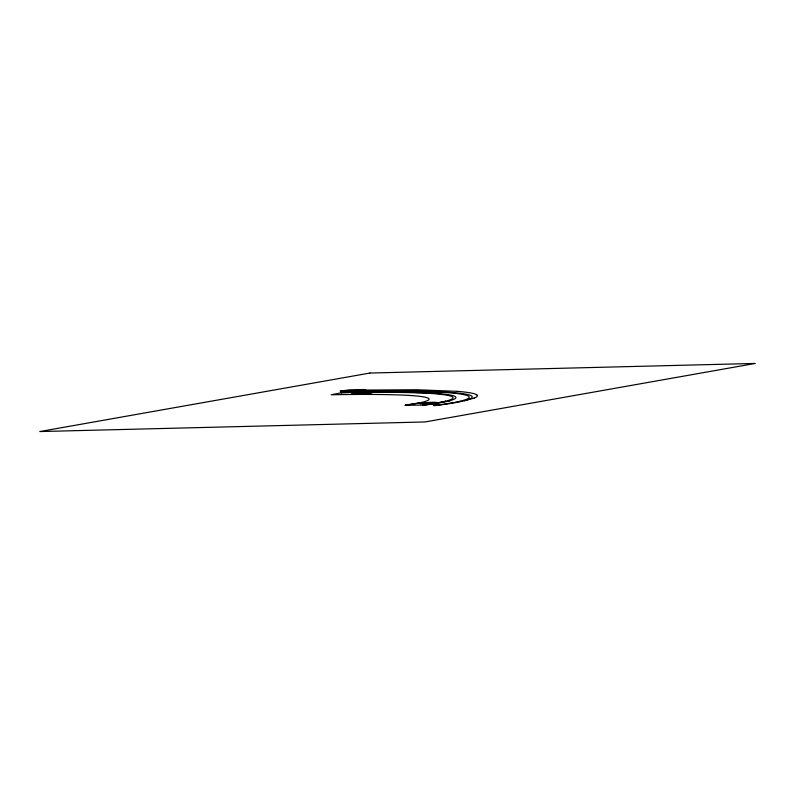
<?xml version="1.0" encoding="UTF-8"?>
<svg xmlns="http://www.w3.org/2000/svg" width="795" height="795" viewBox="0 0 795 795"><rect width="100%" height="100%" fill="white"/><g stroke="black" fill="none" stroke-linecap="round" stroke-linejoin="round"><path stroke-width="1.19" d="M474.068 398.126L461.855 401.366A94.446 6.589 -4.1 0 1 435.819 405.529L433.682 405.569L437.985 404.257A10.415 0.725 -4.1 0 0 437.24 404.188L435.282 404.148A8.735 0.606 -4.1 0 0 432.649 404.218L430.353 404.337M447.903 401.246C476.036 394.082 421.37 392.571 418.707 392.561A299.973 20.928 -4.1 0 0 397.57 392.094L387.394 392.015A331.803 23.144 -4.1 0 0 354.023 392.213L340.906 392.69L352.662 392.491A327.232 22.826 -4.1 0 1 386.122 392.303L396.317 392.382A294.279 20.531 -4.1 0 1 417.385 392.879C420.485 392.859 472.985 394.539 444.624 401.495A85.582 5.972 -4.1 0 1 422.781 405.132M464.449 400.769C492.89 393.008 434.269 391.577 431.943 391.488A328.762 22.936 -4.1 0 0 412.853 391.011L402.191 390.882A368.323 25.688 -4.1 0 0 362.719 391.011L344.513 391.577L357.124 391.359A366.545 25.569 -4.1 0 1 393.068 391.14L404.069 391.21A332.31 23.184 -4.1 0 1 426.985 391.687C430.214 391.637 491.817 393.366 460.186 401.256M448.966 400.988L449.98 400.74M365.193 389.779L364.657 389.878M444.624 401.495L445.667 401.246A85.989 6.002 -4.1 0 1 423.924 404.874M434.766 402.886L436.564 402.449L435.491 402.28A9.083 0.636 -4.1 0 0 433.911 402.26L431.784 402.31A12.76 0.894 -4.1 0 0 428.773 402.439L419.74 403.572L421.936 403.711A11.945 0.835 -4.1 0 0 425.146 403.651A11.726 0.815 -4.1 0 0 428.883 403.463L435.103 402.777L433.673 402.598A9.222 0.646 -4.1 0 0 432.43 402.588L430.284 402.638A12.919 0.904 -4.1 0 0 427.253 402.767L420.088 403.413M364.875 389.53L349.403 389.838L340.19 391.09L348.518 390.911M341.621 392.68L331.127 394.777L338.024 394.658A284.739 19.865 -4.1 0 1 370.927 394.439L379.921 394.509A255.821 17.848 -4.1 0 1 398.514 394.946C400.839 394.966 445.707 396.298 422.403 402.29A78.536 5.476 -4.1 0 1 419.671 402.886A74.203 5.177 -4.1 0 1 405.152 405.271M367.906 393.604L369.466 393.277A8.487 0.596 -4.1 0 0 369.417 393.018L368.294 392.889A13.098 0.914 -4.1 0 0 365.948 392.839L361.775 392.959A10.693 0.745 -4.1 0 0 359.34 393.088L351.797 393.932A8 0.557 -4.1 0 0 351.44 394.221L352.195 394.36A12.561 0.875 -4.1 0 0 354.332 394.439L355.375 394.439A12.283 0.855 -4.1 0 0 359.161 394.34L361.854 394.191A7.741 0.537 -4.1 0 0 365.63 393.883L371.742 392.939A8.467 0.586 -4.1 0 0 371.692 392.68L370.589 392.551A12.958 0.904 -4.1 0 0 368.264 392.511L364.12 392.621A10.603 0.735 -4.1 0 0 361.705 392.75L353.288 393.654M341.492 390.802L357.233 390.494L363.404 389.669M354.341 391.14L364.04 389.788M346.382 391.2L358.008 390.524L357.293 390.494M342.307 392.412L345.626 391.955A45.136 3.15 -4.1 0 0 348.508 391.498M362.043 390.097L416.659 389.749L457.453 391.349M365.064 389.53L365.621 389.56M477.169 395.234L477.288 396.099A135.001 9.421 -4.1 0 1 474.108 398.126M422.105 402.349A74.849 5.217 -4.1 0 1 408.729 404.516L405.142 405.271L424.918 405.082A87.092 6.072 -4.1 0 0 447.863 401.246M457.413 391.349A236.204 16.476 -4.1 0 1 470.322 392.859L471.773 393.147A200.837 14.012 -4.1 0 1 473.492 393.545A178.875 12.482 -4.1 0 1 477.209 395.234M460.156 401.256A93.333 6.509 -4.1 0 1 433.712 405.569M365.561 393.366L355.395 393.913L363.275 393.207A7.125 0.497 -4.1 0 1 365.074 393.247L365.551 393.386M423.149 403.353L431.655 402.946L423.149 403.353M369.953 373.044L39.75 431.556L425.047 421.956L755.25 363.444L369.953 373.044"/></g></svg>
